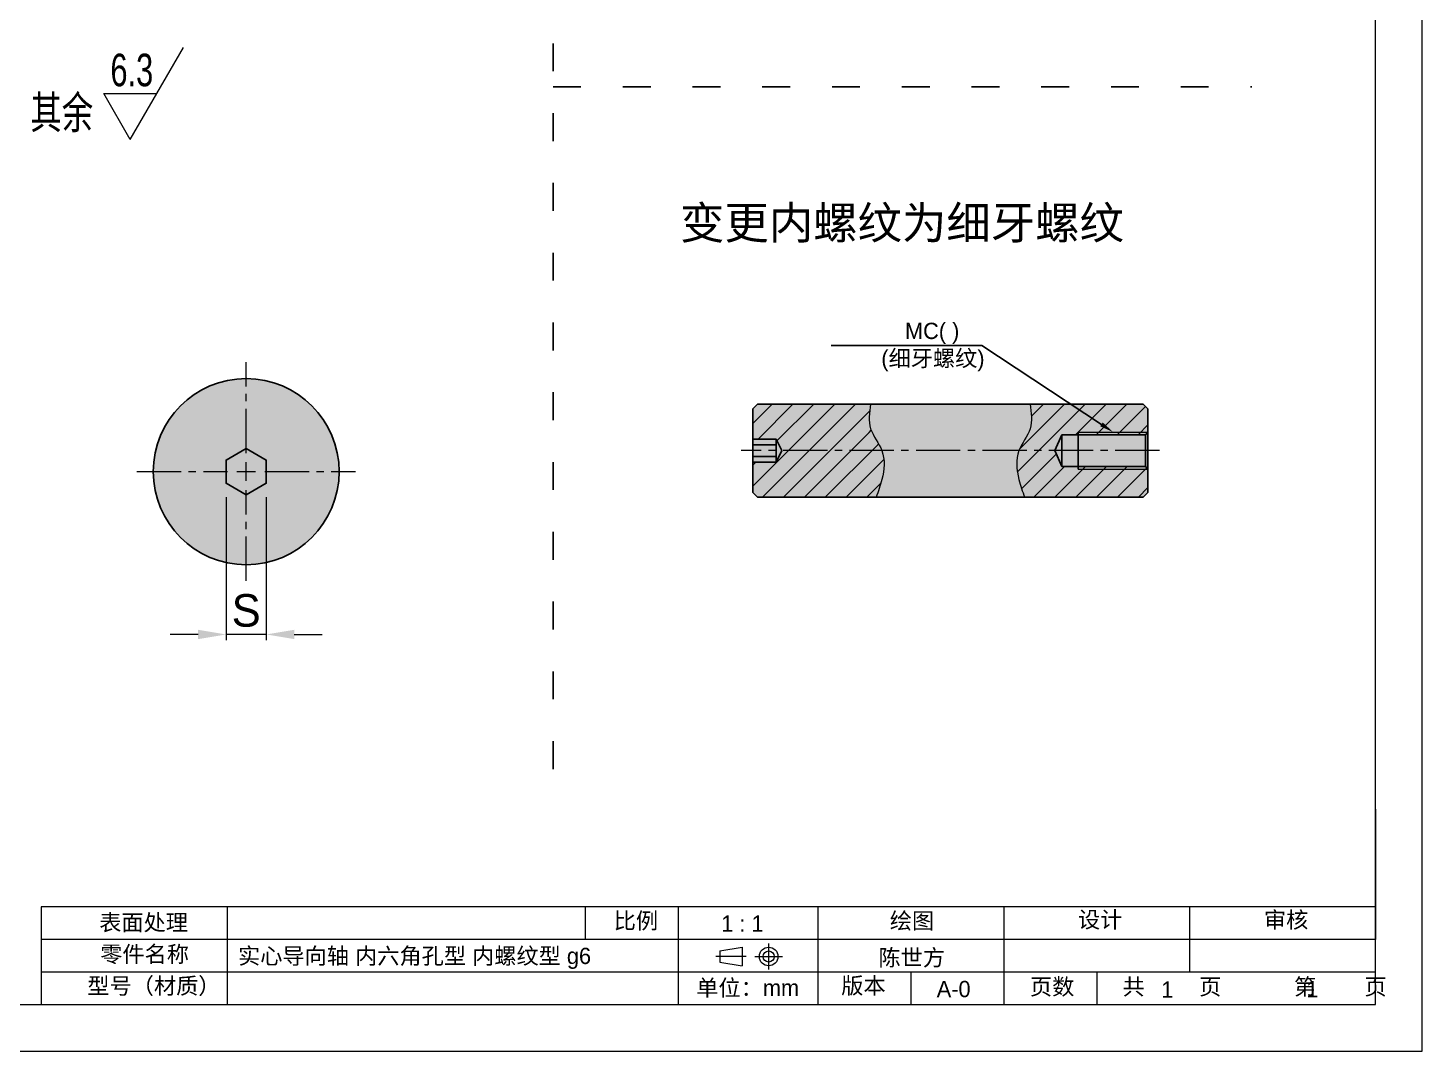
# Model space of a CAD drawing. Header units: millimetres. Extents: x 0 to 594, y 0 to 420.
# Drawn here: x 294.1 to 594, y 0 to 219.9 of the extents above; entities that cross this region are included whole.
import ezdxf
from ezdxf import colors
from ezdxf.entities.mleader import LeaderData, LeaderLine
from ezdxf.enums import TextEntityAlignment as Align
from ezdxf.math import Vec2, Vec3

# ---------------------------------------------------------------- set-up
doc = ezdxf.new("R2010")
doc.units = ezdxf.units.MM
doc.header["$LTSCALE"] = 0.5
doc.header["$PDMODE"] = 35
for name, pattern in [('ACAD_ISO03W100', [30, 12, -18]), ('CENTER', [50.800000000000004, 31.75, -6.349999999999999, 6.349999999999999, -6.349999999999999]), ('CENTER2', [28.574999999999996, 19.05, -3.174999999999999, 3.174999999999999, -3.174999999999999])]:
    doc.linetypes.add(name, pattern=pattern)
doc.layers.get('0').update_dxf_attribs({"lineweight": 9})
doc.layers.add('分隔线', color=7, linetype='ACAD_ISO03W100')
for name, color, linetype, lineweight in [('剖面线', 7, 'Continuous', 13), ('图框', 7, 'Continuous', 13), ('文本、辅助线', 7, 'Continuous', 13), ('标注线', 7, 'Continuous', 13), ('点画线', 7, 'CENTER', 5), ('粗实线', 7, 'Continuous', 25), ('细实线', 7, 'Continuous', 13)]:
    doc.layers.add(name, color=color, linetype=linetype, lineweight=lineweight)
doc.layers.add('填充图案底色', color=7, linetype='Continuous', lineweight=13, true_color=0xf3f3f3)
doc.layers.add('规格型号颜色', color=7, linetype='Continuous', lineweight=13, true_color=0x07539e)
doc.styles.get("Standard").update_dxf_attribs({"font": 'SourceHanSansSC-Normal.ttf'})
doc.styles.add('雅源', font='SourceHanSansSC-Normal.ttf', dxfattribs={"height": 3.5})
doc.styles.add('雅源字体2', font='SourceHanSansSC-Normal.ttf', dxfattribs={"width": 0.7070000000000001, "height": 3.5})
doc.dimstyles.new('A', dxfattribs={"dimtxt": 7, "dimasz": 6, "dimexe": 1.25, "dimexo": 3, "dimgap": 1.5, "dimtad": 1, "dimdsep": 46, "dimtxsty": 'Standard', "dimcen": 0, "dimclrd": 256, "dimclre": 256, "dimclrt": 256, "dimazin": 0, "dimtfac": 1, "dimtmove": 0, "dimatfit": 3, "dimldrblk": 'DOT', "dimfxl": 1.75, "dimlwd": -1, "dimlwe": -1, "dimarcsym": 0})
pattern_1 = [(45, (-52.02544395105724, -30.3821555436366), (-2.245064030267288, 2.245064030267288), [])]

# ---------------------------------------------------------------- blocks, each defined once
blk = doc.blocks.new('第一视图')
at = {"layer": '图框'}
for p, q in [((347.1856128267009, 103.6696698436364), (359.1856128267009, 105.6696698436364)), ((359.1856128267009, 105.6696698436364), (359.1856128267008, 95.66966984363636)), ((373.3921399763467, 93.69479305247981), (373.3921399763467, 107.6445466347928)), ((361.2104285040465, 100.6696698436363), (345.035733085012, 100.6696698436363)), ((347.1856128267009, 103.6696698436364), (347.1856128267009, 97.6696698436364)), ((347.1856128267009, 97.6696698436364), (359.1856128267008, 95.66966984363636)), ((365.8890989585934, 100.6696698436363), (380.8951809941, 100.6696698436363))]:
    blk.add_line(p, q, dxfattribs=at)
for radius in [5, 3]:
    blk.add_circle((373.3881675954005, 100.6696698436363), radius, dxfattribs=at)
blk = doc.blocks.new('A2图框')
at = {"layer": '图框'}
for p, q in [((584, 51.99999999999999), (584, 23.99999999999999)), ((584, 30.99999999999999), (297, 30.99999999999999)), ((297, 30.99999999999999), (297, 9.999999999999993)), ((337, 30.99999999999999), (337, 9.999999999999993)), ((414, 30.99999999999999), (414, 24.00000000000036)), ((433.9999999999999, 31.00000000000031), (433.9999999999999, 10.00000000000033)), ((464, 31.00000000000022), (464, 10.00000000000022)), ((504, 31.00000000000011), (504, 9.999999999999993)), ((544, 31.00000000000002), (544, 16.99999999999999)), ((584, 23.99999999999999), (297, 23.99999999999999)), ((584, 16.99999999999999), (297, 16.99999999999999)), ((484, 16.99999999999999), (484, 10.00000000000016)), ((524, 17.00000000000016), (524, 10.00000000000033))]:
    blk.add_line(p, q, dxfattribs=at)
for points in [[(0, 0), (594, 0), (594, 419.9999999999999), (0, 419.9999999999999)], [(10, 9.999999999999993), (584, 9.999999999999993), (584, 409.9999999999999), (10, 409.9999999999999)]]:
    blk.add_lwpolyline(points, close=True, dxfattribs=at)
at = {"layer": '图框', "xscale": 0.4, "yscale": 0.4, "zscale": 0.4}
blk.add_blockref('第一视图', (304.098802686734, -19.93856766464038), dxfattribs=at)
at = {"layer": '图框', "char_height": 3.5, "attachment_point": 1}
for s, width, insert in [('比例', 29.56849256766736, (420.1232769804519, 29.78350565871343)), ('绘图', 29.56849256766736, (479.5024313349145, 29.76335615774422)), ('设计', 29.56849256766736, (519.9852015263309, 30.01648601551158)), ('审核', 29.56849256766736, (559.965239807219, 29.96878029261477)), ('表面处理', 29.56849256766736, (309.4534960294433, 29.40611300093837)), ('零件名称', 29.56849256766736, (309.6682296728301, 22.58750634819526)), ('\\pxt2;型号（材质）', 29.26873983111727, (306.9018234189385, 15.77534295656633)), ('单位：mm', 29.56849256766736, (437.8816732514947, 15.35540876414915)), ('版本', 29.56849256766736, (469.060388657444, 15.827603066507)), ('{\\fSimSun|b0|i0|c134|p2;页数}', 29.56849256766736, (509.6480502467998, 15.59180830917395)), ('共         页            第        页', 74.81282455380503, (529.5733134047805, 15.59869247667029))]:
    blk.add_mtext_dynamic_manual_height_columns(s, width=width, gutter_width=1, heights=[0], dxfattribs=dict(at, insert=insert))
at = {"layer": '图框', "style": '雅源'}
for tag, p in [('图号', (526.1496630632078, 404.5423081443918)), ('表面处理', (339.5511166428728, 25.54287406485911)), ('比例', (443.2427486587662, 25.65643634708203)), ('零件名称', (339.3113312416444, 18.71103019518852)), ('绘图', (477.0636294614665, 18.34775094709584)), ('设计', (517.5342249853711, 18.56072471871516)), ('审核', (557.8434669047429, 18.54476337462915)), ('型号（材质）', (339.2355088231502, 11.28256200855525)), ('版本', (489.5988859645704, 11.59053676348866)), ('总页数', (537.8957273222368, 11.48821798530445)), ('页数', (569.0738475073158, 11.54170955856636))]:
    blk.add_attdef(tag, p, '', height=3.5, dxfattribs=at)
at = {"layer": '文本、辅助线', "lineweight": 30, "flags": 104}
blk.add_attdef('文字注释', text='', height=7, dxfattribs=at).set_placement((58.68609188624303, 335.3564839591775), align=Align.TOP_LEFT)
at = {"layer": '规格型号颜色', "lineweight": 30, "flags": 104}
blk.add_attdef('规格型号', text='', height=7, dxfattribs=at).set_placement((58.68609188624303, 321.2719756874073), align=Align.TOP_LEFT)
blk = doc.blocks.new('*U27')
at = {"layer": '点画线', "color": 0, "linetype": 'CENTER2', "transparency": 16777216}
for p, q in [((0, 4), (0, 23.5)), ((-23.5, 0), (-4, 0)), ((4, 0), (23.5, 0)), ((0, -23.5), (0, -4))]:
    blk.add_line(p, q, dxfattribs=at)
at = {"layer": '点画线', "color": 0, "linetype": 'Continuous', "transparency": 16777216}
for p, q in [((-2, 0), (2, 0)), ((0, -2), (0, 2))]:
    blk.add_line(p, q, dxfattribs=at)
blk = doc.blocks.new('表面粗糙度（其余）（去除材料）')
at = {"layer": '标注线'}
for p, q in [((0, 0), (5.714612964438912, 9.898000000000025)), ((-2.857306482219513, 4.949000000000012), (2.857306482219456, 4.949000000000012)), ((0, 0), (-2.857306482219513, 4.949000000000012))]:
    blk.add_line(p, q, dxfattribs=at)
at = {"layer": '标注线', "insert": (-10.73590411976795, 4.662287312460144), "char_height": 3.5, "attachment_point": 1}
blk.add_mtext_dynamic_manual_height_columns('{\\W0.707;其余}', width=21.67369595735762, gutter_width=35, heights=[0], dxfattribs=at)
at = {"layer": '标注线', "style": '雅源字体2', "width": 0.7070000000000001}
blk.add_attdef('6.3', (-2.133199994178994, 5.726803650220972), '', height=3.5, dxfattribs=at)
blk = doc.blocks.new('*U36')
at = {"layer": '点画线', "color": 0, "linetype": 'CENTER2', "transparency": 16777216}
blk.add_line((45, -3.201722688846717e-14), (-45, 6.043893631887118e-14), dxfattribs=at)
blk = doc.blocks.new('*D37')
at = {"layer": 'Defpoints', "color": 0, "transparency": 16777216}
for p in [(336.7377683778002, 122.0568023279777), (345.3980224156446, 122.0568023279777), (336.7377683778002, 89.55688004025717)]:
    blk.add_point(p, dxfattribs=at)
at = {"layer": '标注线', "transparency": 16777216}
for p, q in [((336.7377683778002, 119.0568023279777), (336.7377683778002, 88.30688004025717)), ((345.3980224156446, 119.0568023279777), (345.3980224156446, 88.30688004025717)), ((330.7377683778002, 89.55688004025717), (324.7377683778002, 89.55688004025717)), ((345.3980224156446, 89.55688004025717), (336.7377683778002, 89.55688004025717)), ((351.3980224156446, 89.55688004025717), (357.3980224156446, 89.55688004025717))]:
    blk.add_line(p, q, dxfattribs=at)
for points in [[(330.7377683778002, 90.55688004025717), (330.7377683778002, 88.55688004025717), (336.7377683778002, 89.55688004025717)], [(351.3980224156446, 90.55688004025717), (351.3980224156446, 88.55688004025717), (345.3980224156446, 89.55688004025717)]]:
    blk.add_solid(points, dxfattribs=at)
at = {"layer": '标注线', "transparency": 16777216, "insert": (341.0678953967224, 94.68035358164116), "char_height": 7, "attachment_point": 5}
blk.add_mtext('{\\fSource Han Sans SC Medium|b0|i0|c134|p34;\\C30;S}', dxfattribs=at)
blk = doc.blocks.new('_Dot')
at = {"color": 0, "linetype": 'ByBlock', "lineweight": -2}
blk.add_line((-0.5, 0), (-1, 0), dxfattribs=at)
at = {"color": 0, "linetype": 'ByBlock', "const_width": 0.5}
blk.add_lwpolyline([(-0.25, 0, 1), (0.25, 0, 1)], format="xyb", close=True, dxfattribs=at)

msp = doc.modelspace()

# ---------------------------------------------------------------- hatches: boundary and pattern name
at = {"layer": '剖面线'}
h = msp.add_hatch(dxfattribs=at)
h.set_pattern_fill('ANSI31', color=256)
h.set_pattern_definition(pattern_1)
edge = h.paths.add_edge_path()
edge.add_spline(control_points=[(477.8043916937834, 129.0669617511239), (477.1891983709883, 130.7117463864225), (474.6079633493608, 133.569950829338), (475.1249199061168, 137.2330962599275), (475.3836941698883, 139.0667663227214)], knot_values=[0, 2.842170943040401e-14, 2.842170943040401e-14, 2.842170943040401e-14, 5.287191120341966, 10.58650492598412, 10.58650492598412, 10.58650492598412, 10.58650492598412], degree=3, periodic=0)
edge.add_line((475.3836941698883, 139.0667663227213), (451.0303340633513, 139.0667663227214))
edge.add_line((451.0303340633513, 139.0667663227214), (450.0303340633514, 138.0667663227214))
edge.add_line((450.0303340633514, 138.0667663227214), (450.0303340633514, 131.5671183233866))
edge.add_line((450.0303340633514, 131.5671183233866), (455.0303340633514, 131.5671183233866))
edge.add_line((455.0303340633514, 131.5671183233866), (456.2803340633515, 129.0669617511239))
edge.add_line((456.2803340633515, 129.0669617511239), (477.8043916937834, 129.0669617511239))
edge = h.paths.add_edge_path()
edge.add_spline(control_points=[(476.5630092617318, 119.0671571795265), (477.0187530407134, 120.302919689594), (478.1859403516394, 123.4677820258231), (478.527680921082, 127.1331712435599), (477.8043916937834, 129.0669617511239)], knot_values=[10.58650492598409, 10.58650492598409, 10.58650492598409, 10.58650492598409, 14.56854573925908, 20.78475166723938, 20.78475166723941, 20.78475166723941, 20.78475166723941], degree=3, periodic=0)
edge.add_line((477.8043916937834, 129.0669617511239), (456.2803340633515, 129.0669617511239))
edge.add_line((456.2803340633515, 129.0669617511239), (455.0303340633514, 126.5671183233866))
edge.add_line((455.0303340633514, 126.5671183233866), (450.0303340633514, 126.5671183233866))
edge.add_line((450.0303340633514, 126.5671183233866), (450.0303340633514, 120.0671571795265))
edge.add_line((450.0303340633514, 120.0671571795265), (451.0303340633513, 119.0671571795265))
edge.add_line((451.0303340633513, 119.0671571795265), (476.5630092617318, 119.0671571795264))
h = msp.add_hatch(dxfattribs=at)
h.set_pattern_fill('ANSI31', color=256)
h.set_pattern_definition(pattern_1)
edge = h.paths.add_edge_path(flags=16)
edge.add_line((535.0303340633513, 138.0667663227213), (534.0303340633513, 139.0667663227213))
edge.add_line((534.0303340633513, 139.0667663227213), (509.6769739568144, 139.0667663227213))
edge.add_spline(control_points=[(509.6769739568144, 139.0667663227214), (509.9357482205859, 137.2330962599274), (510.4527047773419, 133.569950829338), (507.8714697557143, 130.7117463864225), (507.2562764329193, 129.0669617511239)], knot_values=[0, 0, 0, 0, 10.59862761128426, 21.17300985196824, 21.17300985196831, 21.17300985196831, 21.17300985196831], degree=3, periodic=0)
edge.add_line((507.2562764329193, 129.0669617511239), (515.0303340633511, 129.0669617511239))
edge.add_line((515.0303340633512, 129.0669617511239), (516.5303340633512, 132.4671183233867))
edge.add_line((516.5303340633512, 132.4671183233867), (520.0303340633512, 132.4671183233867))
edge.add_line((520.0303340633512, 132.4671183233867), (520.0303340633512, 133.0671183233867))
edge.add_line((520.0303340633512, 133.0671183233866), (535.0303340633513, 133.0671183233866))
edge.add_line((535.0303340633513, 133.0671183233866), (535.0303340633513, 138.0667663227213))
h.paths.add_polyline_path([(535.0303340633512, 133.0671183233866), (520.0303340633512, 133.0671183233866), (520.0303340633512, 132.4671183233867), (534.5303340633512, 132.4671183233867)], flags=16)
edge = h.paths.add_edge_path()
edge.add_line((535.0303340633513, 125.0671183233866), (520.0303340633512, 125.0671183233866))
edge.add_line((520.0303340633512, 125.0671183233866), (520.0303340633512, 125.6671183233866))
edge.add_line((520.0303340633512, 125.6671183233866), (516.5303340633512, 125.6671183233866))
edge.add_line((516.5303340633512, 125.6671183233866), (515.0303340633512, 129.0669617511239))
edge.add_line((515.0303340633512, 129.0669617511239), (516.5303340633512, 132.4671183233867))
edge.add_line((516.5303340633512, 132.4671183233867), (520.0303340633512, 132.4671183233867))
edge.add_line((520.0303340633512, 132.4671183233867), (520.0303340633512, 133.0671183233867))
edge.add_line((520.0303340633512, 133.0671183233866), (535.0303340633513, 133.0671183233866))
edge.add_line((535.0303340633513, 133.0671183233866), (535.0303340633513, 138.0667663227213))
edge.add_line((535.0303340633513, 138.0667663227213), (534.0303340633513, 139.0667663227213))
edge.add_line((534.0303340633513, 139.0667663227213), (509.6769739568144, 139.0667663227213))
edge.add_spline(control_points=[(509.6769739568144, 139.0667663227214), (509.741002876113, 138.6130584819191), (509.8050317954117, 138.1593506411168), (509.8573007069981, 137.708698167287)], knot_values=[0, 0, 0, 0, 2.622434944297579, 2.622434944297579, 2.622434944297579, 2.622434944297579], degree=3, periodic=0)
edge.add_spline(control_points=[(509.8573007069981, 137.708698167287), (509.9357040743753, 137.0327194565653), (509.9876474244018, 136.3636153215311), (509.9734407310533, 135.7116976257153)], knot_values=[2.622434944297579, 2.622434944297579, 2.622434944297579, 2.622434944297579, 6.556087360609744, 6.556087360609744, 6.556087360609744, 6.556087360609744], degree=3, periodic=0)
edge.add_spline(control_points=[(509.9734407310533, 135.7116976257153), (509.9663373843789, 135.3857387778037), (509.9426965268606, 135.0640765396968), (509.8975569052449, 134.7479998943361)], knot_values=[6.556087360609744, 6.556087360609744, 6.556087360609744, 6.556087360609744, 8.522913568788237, 8.522913568788237, 8.522913568788237, 8.522913568788237], degree=3, periodic=0)
edge.add_spline(control_points=[(509.8975569052449, 134.7479998943361), (509.8823839943055, 134.6417561417659), (509.8647820387997, 134.5361434791342), (509.844562619864, 134.4312108595358)], knot_values=[8.522913568788237, 8.522913568788237, 8.522913568788237, 8.522913568788237, 9.184028523269085, 9.184028523269085, 9.184028523269085, 9.184028523269085], degree=3, periodic=0)
edge.add_spline(control_points=[(509.844562619864, 134.4312108595358), (509.8246800032838, 134.3280261414758), (509.8022663971283, 134.2254989996815), (509.777142642253, 134.1236759814807)], knot_values=[9.184028523269085, 9.184028523269085, 9.184028523269085, 9.184028523269085, 9.834131040907621, 9.834131040907621, 9.834131040907621, 9.834131040907621], degree=3, periodic=0)
edge.add_spline(control_points=[(509.777142642253, 134.1236759814807), (509.748066554577, 134.0058347185272), (509.7153605559747, 133.8889365425367), (509.6787469353408, 133.7730536056165)], knot_values=[9.834131040907621, 9.834131040907621, 9.834131040907621, 9.834131040907621, 10.58650415929827, 10.58650415929827, 10.58650415929827, 10.58650415929827], degree=3, periodic=0)
edge.add_spline(control_points=[(509.6787469353408, 133.7730536056165), (509.6781569574946, 133.771186312398), (509.6190155778659, 133.5843502432853), (509.5497020028436, 133.4001570117117), (509.4732311888115, 133.2197820066175)], knot_values=[10.58650415929827, 10.58650415929827, 10.58650415929827, 10.58650415929827, 10.59862761128426, 11.79971368597521, 11.79971368597521, 11.79971368597521, 11.79971368597521], degree=3, periodic=0)
edge.add_spline(control_points=[(509.4732311888115, 133.2197820066175), (509.3974180264244, 133.0409582328042), (509.3138894210019, 132.8640781967021), (509.2247111758134, 132.6885448939231)], knot_values=[11.79971368597521, 11.79971368597521, 11.79971368597521, 11.79971368597521, 12.99047037889299, 12.99047037889299, 12.99047037889299, 12.99047037889299], degree=3, periodic=0)
edge.add_spline(control_points=[(509.2247111758134, 132.6885448939231), (509.1176827208989, 132.4778762701715), (509.0025165706859, 132.2691474701759), (508.882783890543, 132.0613264491974)], knot_values=[12.99047037889299, 12.99047037889299, 12.99047037889299, 12.99047037889299, 14.41957283266437, 14.41957283266437, 14.41957283266437, 14.41957283266437], degree=3, periodic=0)
edge.add_spline(control_points=[(508.882783890543, 132.0613264491974), (508.7848432745077, 131.8913300973624), (508.683847128395, 131.7219411533694), (508.5817500632263, 131.552594746703)], knot_values=[14.41957283266437, 14.41957283266437, 14.41957283266437, 14.41957283266437, 15.5885700899947, 15.5885700899947, 15.5885700899947, 15.5885700899947], degree=3, periodic=0)
edge.add_spline(control_points=[(508.5817500632263, 131.552594746703), (508.4536988848037, 131.3401987596152), (508.3239159131749, 131.1278696855787), (508.1962574527333, 130.9144930764372)], knot_values=[15.5885700899947, 15.5885700899947, 15.5885700899947, 15.5885700899947, 17.05473834984315, 17.05473834984315, 17.05473834984315, 17.05473834984315], degree=3, periodic=0)
edge.add_spline(control_points=[(508.1962574527333, 130.9144930764372), (508.0681221783528, 130.7003194896325), (507.9421273152157, 130.4850905278643), (507.8221725400711, 130.2676792086328)], knot_values=[17.05473834984315, 17.05473834984315, 17.05473834984315, 17.05473834984315, 18.52638285827406, 18.52638285827406, 18.52638285827406, 18.52638285827406], degree=3, periodic=0)
edge.add_spline(control_points=[(507.8221725400711, 130.2676792086328), (507.7288851699163, 130.098601069071), (507.639250835187, 129.9282030432536), (507.5551037267921, 129.7559550613342)], knot_values=[18.52638285827406, 18.52638285827406, 18.52638285827406, 18.52638285827406, 19.6708628994298, 19.6708628994298, 19.6708628994298, 19.6708628994298], degree=3, periodic=0)
edge.add_spline(control_points=[(507.5551037267921, 129.7559550613342), (507.4562898032491, 129.5536843090711), (507.3650426538074, 129.3488625047705), (507.284332448954, 129.1406312875026)], knot_values=[19.6708628994298, 19.6708628994298, 19.6708628994298, 19.6708628994298, 21.01482546023967, 21.01482546023967, 21.01482546023967, 21.01482546023967], degree=3, periodic=0)
edge.add_spline(control_points=[(507.284332448954, 129.1406312875026), (507.2748328579437, 129.1161224734903), (507.2654792382791, 129.0915664278924), (507.2562764329193, 129.0669617511239)], knot_values=[21.01482546023967, 21.01482546023967, 21.01482546023967, 21.01482546023967, 21.17300985196824, 21.17300985196831, 21.17300985196831, 21.17300985196831], degree=3, periodic=0)
edge.add_spline(control_points=[(507.2562764329193, 129.0669617511239), (507.1927422306385, 128.8970963188193), (507.1363961799111, 128.7249130147048), (507.0868147309914, 128.5507414837701)], knot_values=[21.17300985196824, 21.17300985196831, 21.17300985196831, 21.17300985196831, 22.26508110076216, 22.26508110076216, 22.26508110076216, 22.26508110076216], degree=3, periodic=0)
edge.add_spline(control_points=[(507.0868147309914, 128.5507414837701), (507.0290868883337, 128.3479530023462), (506.9805291539797, 128.1424692765025), (506.9404730258432, 127.9348105954504)], knot_values=[22.26508110076216, 22.26508110076216, 22.26508110076216, 22.26508110076216, 23.53658321687215, 23.53658321687215, 23.53658321687215, 23.53658321687215], degree=3, periodic=0)
edge.add_spline(control_points=[(506.9404730258432, 127.9348105954504), (506.8994420322115, 127.7220980239609), (506.867331495872, 127.5071033431201), (506.8434229082318, 127.2903857617579)], knot_values=[23.53658321687215, 23.53658321687215, 23.53658321687215, 23.53658321687215, 24.83903049912319, 24.83903049912319, 24.83903049912319, 24.83903049912319], degree=3, periodic=0)
edge.add_spline(control_points=[(506.8434229082318, 127.2903857617579), (506.8201679226777, 127.0795927069867), (506.804672573198, 126.8671696638397), (506.7962756817484, 126.6536312212921)], knot_values=[24.83903049912319, 24.83903049912319, 24.83903049912319, 24.83903049912319, 26.10587207043654, 26.10587207043654, 26.10587207043654, 26.10587207043654], degree=3, periodic=0)
edge.add_spline(control_points=[(506.7962756817484, 126.6536312212921), (506.7876119247222, 126.4333062125557), (506.7865049945094, 126.2117937797249), (506.7922286487126, 125.9896591507806)], knot_values=[26.10587207043654, 26.10587207043654, 26.10587207043654, 26.10587207043654, 27.41297573260226, 27.41297573260226, 27.41297573260226, 27.41297573260226], degree=3, periodic=0)
edge.add_spline(control_points=[(506.7922286487126, 125.9896591507806), (506.7977499673991, 125.7753771494208), (506.8096274738419, 125.5605161646127), (506.8272092546816, 125.3455835747097)], knot_values=[27.41297573260226, 27.41297573260226, 27.41297573260226, 27.41297573260226, 28.67387228909472, 28.67387228909472, 28.67387228909472, 28.67387228909472], degree=3, periodic=0)
edge.add_spline(control_points=[(506.8272092546816, 125.3455835747097), (506.8455181688905, 125.121761972955), (506.8700129399206, 124.8978627208571), (506.8999573792133, 124.6744587874049)], knot_values=[28.67387228909472, 28.67387228909472, 28.67387228909472, 28.67387228909472, 29.98691600688799, 29.98691600688799, 29.98691600688799, 29.98691600688799], degree=3, periodic=0)
edge.add_spline(control_points=[(506.8999573792133, 124.6744587874049), (506.9315276467139, 124.4389251756119), (506.969155425321, 124.2039421291108), (507.0119779842553, 123.9701811035729)], knot_values=[29.98691600688799, 29.98691600688799, 29.98691600688799, 29.98691600688799, 31.37125120866753, 31.37125120866753, 31.37125120866753, 31.37125120866753], degree=3, periodic=0)
edge.add_spline(control_points=[(507.0119779842553, 123.9701811035729), (507.0810890620861, 123.5929155493469), (507.1726959599343, 123.1782513566752), (507.2764722443432, 122.7709663258548), (507.286741436495, 122.7311754403227)], knot_values=[31.37125120866753, 31.37125120866753, 31.37125120866753, 31.37125120866753, 33.60542170792878, 33.84779108694109, 33.84779108694109, 33.84779108694109, 33.84779108694109], degree=3, periodic=0)
edge.add_spline(control_points=[(507.286741436495, 122.7311754403227), (507.3937479414528, 122.3165485128122), (507.51302486123, 121.9093620077491), (507.640558935972, 121.5071824011531)], knot_values=[33.84779108694109, 33.84779108694109, 33.84779108694109, 33.84779108694109, 36.37331595522937, 36.37331595522937, 36.37331595522937, 36.37331595522937], degree=3, periodic=0)
edge.add_spline(control_points=[(507.640558935972, 121.5071824011531), (507.7729791224306, 121.0895944067057), (507.9143012835539, 120.6774043106257), (508.0600329909964, 120.267888035105)], knot_values=[36.37331595522937, 36.37331595522937, 36.37331595522937, 36.37331595522937, 38.99559925199308, 38.99559925199308, 38.99559925199308, 38.99559925199308], degree=3, periodic=0)
edge.add_spline(control_points=[(508.0600329909964, 120.267888035105), (508.2030760547252, 119.8659270361894), (508.350367459848, 119.4665421078579), (508.4976588649708, 119.0671571795265)], knot_values=[38.99559925199308, 38.99559925199308, 38.99559925199308, 38.99559925199308, 41.5695033344788, 41.5695033344788, 41.5695033344788, 41.5695033344788], degree=3, periodic=0)
edge.add_line((508.4976588649708, 119.0671571795264), (534.0300209188256, 119.0671571795264))
edge.add_line((534.0300209188257, 119.0671571795264), (535.0303340633513, 120.067470324052))
edge.add_line((535.0303340633513, 120.067470324052), (535.0303340633513, 125.0671183233866))
h.paths.add_polyline_path([(534.5303340633512, 125.6671183233866), (520.0303340633512, 125.6671183233866), (520.0303340633512, 125.0671183233866), (535.0303340633512, 125.0671183233866)], flags=17)
edge = h.paths.add_edge_path(flags=17)
edge.add_line((535.0303340633513, 138.0667663227213), (534.0303340633513, 139.0667663227213))
edge.add_line((534.0303340633513, 139.0667663227213), (509.6769739568144, 139.0667663227213))
edge.add_spline(control_points=[(509.6769739568144, 139.0667663227214), (509.9357482205859, 137.2330962599274), (510.4527047773419, 133.569950829338), (507.8714697557143, 130.7117463864225), (507.2562764329193, 129.0669617511239)], knot_values=[0, 0, 0, 0, 10.59862761128426, 21.17300985196824, 21.17300985196831, 21.17300985196831, 21.17300985196831], degree=3, periodic=0)
edge.add_line((507.2562764329193, 129.0669617511239), (515.0303340633511, 129.0669617511239))
edge.add_line((515.0303340633512, 129.0669617511239), (516.5303340633512, 132.4671183233867))
edge.add_line((516.5303340633512, 132.4671183233867), (520.0303340633512, 132.4671183233867))
edge.add_line((520.0303340633512, 132.4671183233867), (520.0303340633512, 133.0671183233867))
edge.add_line((520.0303340633512, 133.0671183233866), (535.0303340633513, 133.0671183233866))
edge.add_line((535.0303340633513, 133.0671183233866), (535.0303340633513, 138.0667663227213))
at = {"layer": '填充图案底色', "true_color": 0xf3f3f3}
h = msp.add_hatch(color=7, dxfattribs=at)
h.dxf.hatch_style = 1
h.paths.add_polyline_path([(252.0117324253195, 142.5560983266471), (250.0117324253195, 144.5560983266471), (84.01173242531948, 144.5560983266472), (82.01173242531948, 142.5560983266471), (82.01173242531948, 106.5568800402575), (84.01173242531948, 104.5568800402574), (250.0111061362682, 104.5568800402572), (252.0117324253195, 106.5575063293085)])
h.paths.add_polyline_path([(321.0678953967224, 124.5568023279777, 1), (361.0678953967224, 124.5568023279777, 1)])
at = {"layer": '填充图案底色'}
h = msp.add_hatch(color=256, dxfattribs=at)
h.dxf.hatch_style = 1
h.paths.add_polyline_path([(535.0303340633513, 138.0667663227213), (534.0303340633513, 139.0667663227213), (451.0303340633513, 139.0667663227214), (450.0303340633514, 138.0667663227214), (450.0303340633514, 120.0671571795265), (451.0303340633513, 119.0671571795265), (534.0300209188256, 119.0671571795264), (535.0303340633513, 120.067470324052)])

# ---------------------------------------------------------------- linework, layer by layer
at = {"layer": '分隔线'}
for p, q in [((407.08297100035, 60.62150058860084), (407.08297100035, 353.9471784224241)), ((407.08297100035, 207.2843395055125), (557.389521399652, 207.2843395055125))]:
    msp.add_line(p, q, dxfattribs=at)
at = {"layer": '粗实线'}
for p, q in [((341.2357034942818, 144.5560983266471), (340.9000872991594, 144.5560983266471)), ((451.0303340633513, 139.0667663227214), (450.0303340633513, 138.0667663227213)), ((450.0303340633514, 120.0671571795265), (450.0303340633514, 138.0667663227214)), ((534.0303340633513, 139.0667663227213), (451.0303340633514, 139.0667663227214)), ((534.0303340633513, 139.0667663227213), (535.0303340633513, 138.0667663227213)), ((535.0303340633513, 138.0667663227213), (535.0303340633513, 120.0674703240521)), ((516.5303340633512, 132.4671183233867), (515.0303340633512, 129.066961751124)), ((516.5303340633512, 125.6671183233867), (516.5303340633512, 132.4671183233867)), ((516.5303340633512, 132.4671183233867), (534.5303340633512, 132.4671183233867)), ((520.0303340633512, 125.0671183233866), (520.0303340633512, 133.0671183233866)), ((535.0303340633512, 133.0671183233866), (534.5303340633512, 132.4671183233867)), ((534.5303340633512, 125.6671183233866), (534.5303340633512, 132.4671183233867)), ((455.0303340633514, 131.5671183233866), (450.0303340633514, 131.5671183233866)), ((455.0303340633514, 130.3171183233866), (450.0303340633514, 130.3171183233866)), ((455.0303340633514, 126.5671183233866), (455.0303340633514, 131.5671183233866)), ((455.0303340633514, 131.5671183233866), (456.2803340633514, 129.066961751124)), ((456.2803340633514, 129.066961751124), (455.0303340633514, 126.5671183233866)), ((455.0303340633514, 126.5671183233866), (456.2803340633515, 129.0669617511239)), ((516.5303340633512, 125.6671183233867), (515.0303340633512, 129.0669617511239)), ((455.0303340633514, 127.8171183233866), (450.0303340633514, 127.8171183233866)), ((455.0303340633514, 126.5671183233866), (450.0303340633514, 126.5671183233866)), ((516.5303340633512, 125.6671183233866), (534.5303340633512, 125.6671183233866)), ((535.0303340633512, 125.0671183233866), (534.5303340633512, 125.6671183233866)), ((451.0303340633513, 119.0671571795265), (450.0303340633513, 120.0671571795265)), ((534.0303340633512, 119.067470324052), (535.0303340633512, 120.0674703240519)), ((534.0303340633513, 119.0671571795264), (451.0303340633513, 119.0671571795265))]:
    msp.add_line(p, q, dxfattribs=at)
msp.add_lwpolyline([(341.0678953967224, 129.5568023279777), (336.7377683778002, 127.0568023279777), (336.7377683778002, 122.0568023279777), (341.0678953967224, 119.5568023279777), (345.3980224156446, 122.0568023279777), (345.3980224156446, 127.0568023279777)], close=True, dxfattribs=at)
msp.add_circle((341.0678953967224, 124.5568023279777), 20, dxfattribs=at)
at = {"layer": '细实线'}
for p, q in [((520.0303340633512, 133.0671183233866), (535.0303340633512, 133.0671183233866)), ((520.0303340633512, 125.0671183233866), (535.0303340633512, 125.0671183233866))]:
    msp.add_line(p, q, dxfattribs=at)
for points in [[(475.3836941698883, 139.0667663227214), (475.3836941698883, 133.7674525170792), (477.8043916937834, 129.0669617511239), (477.8043916937834, 122.8507558231436), (476.5630092617318, 119.0671571795265)], [(509.6769739568144, 139.0667663227214), (509.6769739568144, 133.7674525170792), (507.2562764329193, 129.0669617511239), (507.2562764329193, 122.8507558231436), (508.4976588649708, 119.0671571795265)]]:
    msp.add_spline(points, degree=3, dxfattribs=at)

# ---------------------------------------------------------------- block references
at = {"xscale": 2, "yscale": 2, "zscale": 2}
msp.add_blockref('表面粗糙度（其余）（去除材料）', (316.1342830271649, 195.9430267339793), dxfattribs=at).add_auto_attribs({'6.3': '6.3'})
at = {"layer": '标注线'}
ref = msp.add_blockref('A2图框', (0, 0), dxfattribs=at)
ref.add_attrib('比例', '1 : 1', (443.2427486587662, 25.65643634708203), dxfattribs={"layer": '图框', "height": 3.5, "style": '雅源'})
ref.add_attrib('零件名称', '实心导向轴 内六角孔型 内螺纹型 g6', (339.3113312416444, 18.71103019518852), dxfattribs={"layer": '图框', "height": 3.5, "style": '雅源'})
ref.add_attrib('绘图', '陈世方', (477.0636294614665, 18.34775094709584), dxfattribs={"layer": '图框', "height": 3.5, "style": '雅源'})
ref.add_attrib('总页数', '1', (537.8957273222368, 11.48821798530445), dxfattribs={"layer": '图框', "height": 3.5, "style": '雅源'})
ref.add_attrib('页数', '1', (569.0738475073158, 11.54170955856636), dxfattribs={"layer": '图框', "height": 3.5, "style": '雅源'})
ref.add_attrib('版本', 'A-0', (489.5988859645704, 11.59053676348866), dxfattribs={"layer": '图框', "height": 3.5, "style": '雅源'})
at = {"layer": '点画线', "linetype": 'CENTER2'}
for name, p in [('*U27', (341.0678953967224, 124.5568023279777)), ('*U36', (492.5303340633513, 129.0669617511239))]:
    msp.add_blockref(name, p, dxfattribs=at)

# ---------------------------------------------------------------- texts
at = {"layer": '文本、辅助线', "insert": (434.3850029155819, 181.5461269619065), "char_height": 7, "attachment_point": 1}
msp.add_mtext_dynamic_manual_height_columns('变更内螺纹为细牙螺纹', width=101.9550910333633, gutter_width=35, heights=[0], dxfattribs=at)
at = {"layer": '标注线', "insert": (477.6723241236305, 150.6714016484419), "char_height": 3.5, "attachment_point": 1}
msp.add_mtext_dynamic_manual_height_columns('(细牙螺纹)', width=24.33182883498102, gutter_width=35, heights=[0], dxfattribs=at)

# ---------------------------------------------------------------- dimensions: what is measured, and where the dimension line sits
at = {"layer": '标注线'}
dim = msp.add_linear_dim(base=(336.7377683778002, 89.55688004025717), p1=(345.3980224156446, 122.0568023279777), p2=(336.7377683778002, 122.0568023279777), angle=180, text='{\\fSource Han Sans SC Medium|b0|i0|c134|p34;\\C30;S}', dimstyle='A', dxfattribs=at)
dim.commit()
dim.dimension.update_dxf_attribs({"geometry": '*D37', "text_midpoint": (341.0678953967224, 94.68035358164116)})

# ---------------------------------------------------------------- leaders
ml = msp.add_multileader_mtext('Standard', dxfattribs=at)
ml.set_content('{\\fSource Han Sans SC Medium|b0|i0|c134|p34;\\C30;       MC( )        }', color=256)
ml.set_leader_properties()
ml.build(insert=Vec2(0, 0))
ml.multileader.update_dxf_attribs({"text_left_attachment_type": 5, "text_right_attachment_type": 5, "text_bottom_attachment_type": 10, "dogleg_length": 1, "arrow_head_size": 3})
ctx = ml.context
ctx.base_point, ctx.char_height, ctx.arrow_head_size, ctx.landing_gap_size, ctx.plane_origin = Vec3(475.4519363195971, 151.7052556137643), 3.5, 3, 0.5, Vec3(466.5751907823255, 132.0202291075567)
ctx.left_attachment, ctx.right_attachment, ctx.top_attachment, ctx.text_align_type = 5, 5, 10, 2
notes = []
notes.append((ctx, [(1, (1, 1, 0), (499.2831703521645, 151.7052556137643), (-1, 0), 4.319700789690842, [(0, [(527.5303340633512, 133.0671183233866)], 0, [])])]))
ctx.mtext.insert, ctx.mtext.alignment, ctx.mtext.flow_direction = Vec3(494.4634695624736, 156.5634645689882), 3, 5
for ctx, leaders in notes:
    for number, flags, end, landing, length, lines in leaders:
        leader = LeaderData()
        leader.index, (leader.has_last_leader_line, leader.has_dogleg_vector, leader.attachment_direction) = number, flags
        leader.last_leader_point, leader.dogleg_vector, leader.dogleg_length = Vec3(end), Vec3(landing), length
        for number, points, colour, breaks in lines:
            line = LeaderLine()
            line.index, line.vertices, line.color, line.breaks = number, Vec3.list(points), colors.encode_raw_color(colour), breaks
            leader.lines.append(line)
        ctx.leaders.append(leader)

doc.saveas('drawing.dxf')
